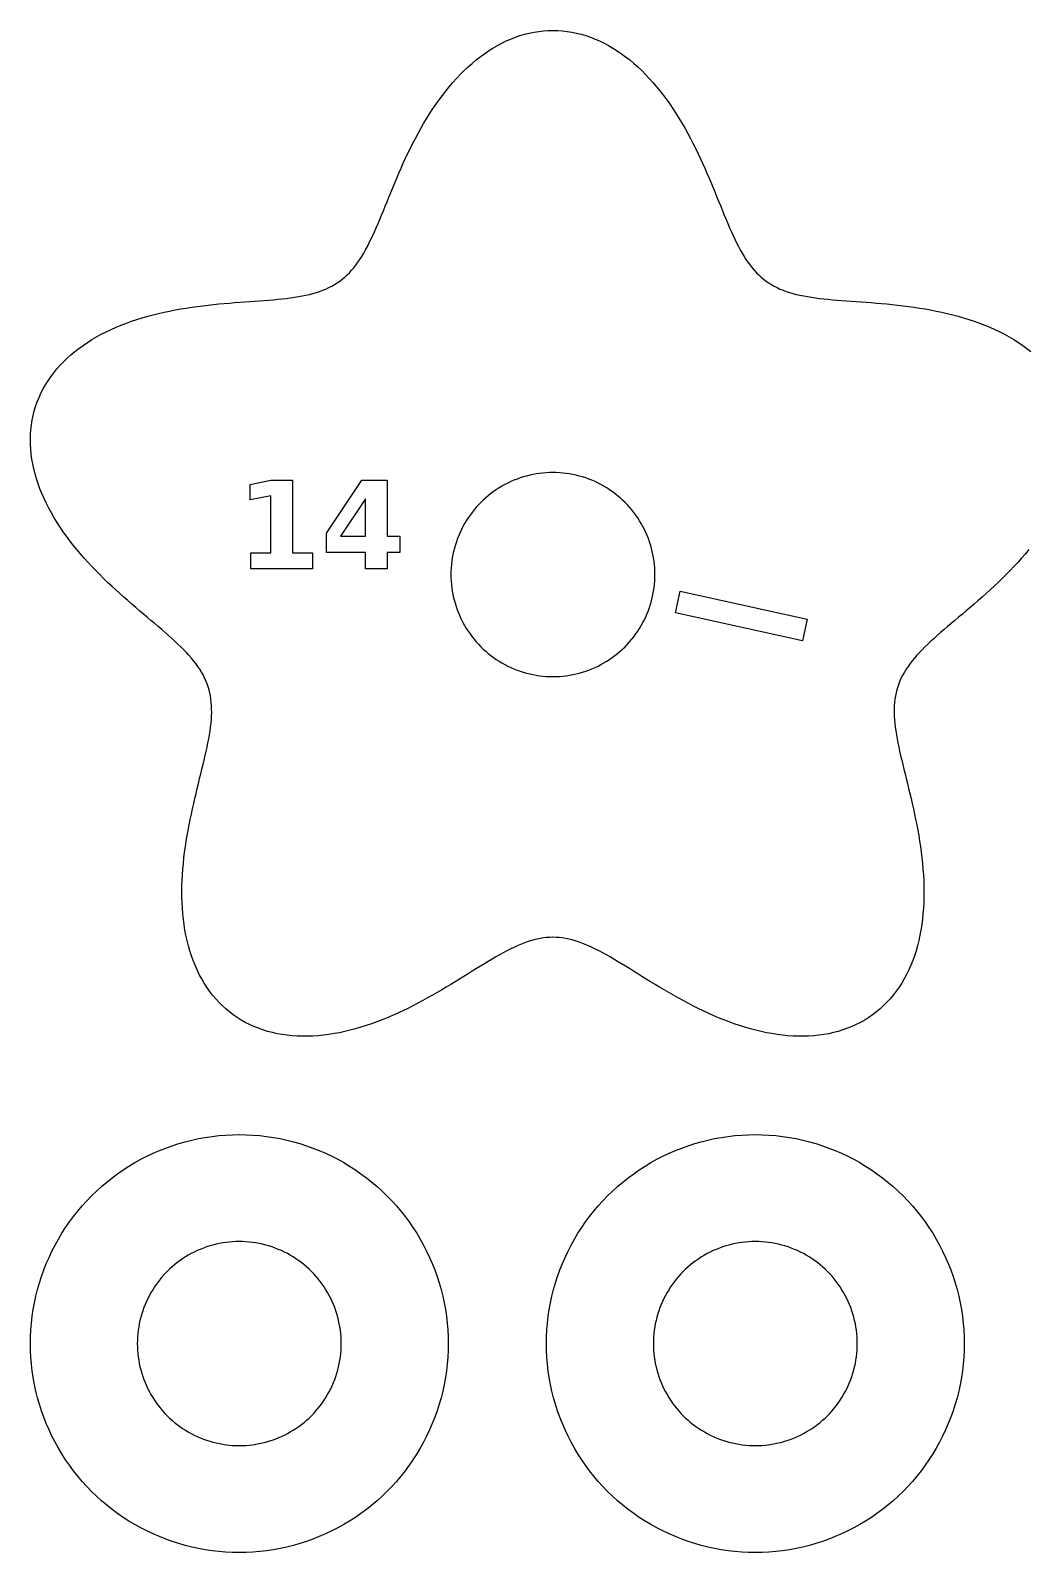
# Model space of a CAD drawing. Header units: millimetres. Extents: x 0 to 479, y 10 to 280.
# Drawn here: x 0 to 40.6, y 9.6 to 71.5 of the extents above; entities that cross this region are included whole.
import ezdxf

# ---------------------------------------------------------------- set-up
doc = ezdxf.new("R2010")
doc.units = ezdxf.units.MM
doc.layers.add('CUT', color=1, linetype='Continuous')
doc.layers.add('ENGRAVE', color=7, linetype='Continuous')

msp = doc.modelspace()

# ---------------------------------------------------------------- linework, layer by layer
at = {"layer": 'CUT'}
msp.add_lwpolyline([(40.636, 50.425), (40.488, 50.25), (40.336, 50.076), (40.182, 49.906), (40.026, 49.738), (39.868, 49.573), (39.707, 49.41), (39.546, 49.251), (39.546, 49.251), (39.383, 49.094), (39.22, 48.94), (39.056, 48.789), (38.892, 48.64), (38.729, 48.495), (38.566, 48.352), (38.404, 48.212), (38.243, 48.074), (38.084, 47.939), (37.927, 47.806), (37.772, 47.675), (37.62, 47.547), (37.47, 47.42), (37.323, 47.296), (37.18, 47.173), (37.04, 47.052), (36.904, 46.933), (36.772, 46.815), (36.644, 46.698), (36.521, 46.582), (36.402, 46.467), (36.288, 46.353), (36.18, 46.24), (36.076, 46.126), (35.977, 46.013), (35.884, 45.9), (35.796, 45.787), (35.714, 45.673), (35.637, 45.559), (35.566, 45.444), (35.501, 45.328), (35.441, 45.21), (35.387, 45.092), (35.339, 44.972), (35.296, 44.85), (35.259, 44.727), (35.228, 44.602), (35.202, 44.474), (35.181, 44.344), (35.166, 44.212), (35.156, 44.077), (35.151, 43.94), (35.15, 43.799), (35.155, 43.656), (35.164, 43.51), (35.177, 43.36), (35.194, 43.208), (35.216, 43.052), (35.241, 42.892), (35.269, 42.73), (35.301, 42.563), (35.336, 42.394), (35.373, 42.221), (35.413, 42.044), (35.455, 41.864), (35.499, 41.681), (35.544, 41.494), (35.591, 41.304), (35.639, 41.11), (35.688, 40.913), (35.737, 40.714), (35.786, 40.511), (35.835, 40.305), (35.883, 40.096), (35.931, 39.885), (35.978, 39.671), (36.023, 39.454), (36.067, 39.236), (36.108, 39.015), (36.148, 38.793), (36.185, 38.569), (36.219, 38.343), (36.25, 38.117), (36.278, 37.889), (36.302, 37.66), (36.323, 37.431), (36.339, 37.202), (36.351, 36.972), (36.359, 36.743), (36.362, 36.515), (36.36, 36.287), (36.353, 36.06), (36.341, 35.834), (36.323, 35.61), (36.3, 35.388), (36.271, 35.168), (36.237, 34.95), (36.196, 34.736), (36.15, 34.524), (36.097, 34.315), (36.039, 34.11), (35.974, 33.908), (35.903, 33.711), (35.826, 33.518), (35.742, 33.329), (35.653, 33.145), (35.557, 32.967), (35.455, 32.793), (35.347, 32.625), (35.233, 32.463), (35.113, 32.307), (34.987, 32.157), (34.855, 32.013), (34.718, 31.876), (34.575, 31.745), (34.426, 31.621), (34.273, 31.504), (34.114, 31.394), (33.95, 31.291), (33.782, 31.196), (33.609, 31.107), (33.431, 31.026), (33.249, 30.953), (33.064, 30.887), (32.874, 30.829), (32.681, 30.778), (32.485, 30.734), (32.285, 30.699), (32.083, 30.67), (31.878, 30.649), (31.67, 30.635), (31.46, 30.629), (31.249, 30.63), (31.036, 30.637), (30.821, 30.652), (30.605, 30.673), (30.388, 30.701), (30.17, 30.736), (29.952, 30.776), (29.734, 30.823), (29.515, 30.875), (29.297, 30.933), (29.079, 30.997), (28.862, 31.066), (28.645, 31.139), (28.43, 31.217), (28.215, 31.299), (28.002, 31.386), (27.79, 31.476), (27.581, 31.57), (27.373, 31.667), (27.167, 31.766), (26.963, 31.868), (26.761, 31.973), (26.562, 32.079), (26.365, 32.187), (26.17, 32.296), (25.979, 32.406), (25.79, 32.516), (25.603, 32.627), (25.42, 32.738), (25.239, 32.848), (25.061, 32.958), (24.886, 33.066), (24.714, 33.173), (24.545, 33.278), (24.379, 33.382), (24.215, 33.483), (24.054, 33.581), (23.896, 33.677), (23.74, 33.769), (23.587, 33.858), (23.437, 33.944), (23.289, 34.025), (23.143, 34.102), (22.999, 34.175), (22.857, 34.244), (22.717, 34.308), (22.579, 34.366), (22.443, 34.42), (22.308, 34.469), (22.174, 34.512), (22.042, 34.549), (21.91, 34.581), (21.78, 34.608), (21.65, 34.628), (21.521, 34.643), (21.392, 34.652), (21.263, 34.655), (21.134, 34.652), (21.005, 34.643), (20.876, 34.628), (20.746, 34.608), (20.616, 34.581), (20.484, 34.549), (20.352, 34.512), (20.218, 34.469), (20.083, 34.42), (19.947, 34.366), (19.809, 34.308), (19.669, 34.244), (19.527, 34.175), (19.383, 34.102), (19.238, 34.025), (19.089, 33.944), (18.939, 33.858), (18.786, 33.769), (18.63, 33.677), (18.472, 33.581), (18.311, 33.483), (18.147, 33.382), (17.981, 33.278), (17.812, 33.173), (17.64, 33.066), (17.465, 32.958), (17.287, 32.848), (17.106, 32.738), (16.923, 32.627), (16.736, 32.516), (16.547, 32.406), (16.356, 32.296), (16.161, 32.187), (15.964, 32.079), (15.765, 31.973), (15.563, 31.868), (15.359, 31.766), (15.153, 31.667), (14.945, 31.57), (14.736, 31.476), (14.524, 31.386), (14.311, 31.299), (14.097, 31.217), (13.881, 31.139), (13.664, 31.066), (13.447, 30.997), (13.229, 30.933), (13.011, 30.875), (12.792, 30.823), (12.574, 30.776), (12.356, 30.736), (12.138, 30.701), (11.921, 30.673), (11.705, 30.652), (11.491, 30.637), (11.277, 30.63), (11.066, 30.629), (10.856, 30.635), (10.649, 30.649), (10.443, 30.67), (10.241, 30.699), (10.042, 30.734), (9.845, 30.778), (9.652, 30.829), (9.463, 30.887), (9.277, 30.953), (9.095, 31.026), (8.918, 31.107), (8.744, 31.196), (8.576, 31.291), (8.412, 31.394), (8.253, 31.504), (8.1, 31.621), (7.951, 31.745), (7.808, 31.876), (7.671, 32.013), (7.539, 32.157), (7.413, 32.307), (7.293, 32.463), (7.179, 32.625), (7.071, 32.793), (6.969, 32.967), (6.873, 33.145), (6.784, 33.329), (6.7, 33.518), (6.623, 33.711), (6.552, 33.908), (6.487, 34.11), (6.429, 34.315), (6.376, 34.524), (6.33, 34.736), (6.29, 34.95), (6.255, 35.168), (6.226, 35.388), (6.203, 35.61), (6.185, 35.834), (6.173, 36.06), (6.166, 36.287), (6.164, 36.515), (6.167, 36.743), (6.175, 36.972), (6.187, 37.202), (6.203, 37.431), (6.224, 37.66), (6.248, 37.889), (6.276, 38.117), (6.307, 38.343), (6.341, 38.569), (6.378, 38.793), (6.418, 39.015), (6.459, 39.236), (6.503, 39.454), (6.548, 39.671), (6.595, 39.885), (6.643, 40.096), (6.691, 40.305), (6.74, 40.511), (6.789, 40.714), (6.838, 40.913), (6.887, 41.11), (6.935, 41.304), (6.982, 41.494), (7.027, 41.681), (7.071, 41.864), (7.113, 42.044), (7.153, 42.221), (7.19, 42.394), (7.225, 42.563), (7.257, 42.73), (7.285, 42.892), (7.31, 43.052), (7.332, 43.208), (7.349, 43.36), (7.362, 43.51), (7.371, 43.656), (7.376, 43.799), (7.375, 43.94), (7.37, 44.077), (7.36, 44.212), (7.345, 44.344), (7.324, 44.474), (7.298, 44.602), (7.267, 44.727), (7.23, 44.85), (7.187, 44.972), (7.139, 45.092), (7.085, 45.21), (7.025, 45.328), (6.96, 45.444), (6.889, 45.559), (6.812, 45.673), (6.73, 45.787), (6.642, 45.9), (6.549, 46.013), (6.45, 46.126), (6.347, 46.24), (6.238, 46.353), (6.124, 46.467), (6.005, 46.582), (5.882, 46.698), (5.754, 46.815), (5.622, 46.933), (5.486, 47.052), (5.346, 47.173), (5.203, 47.296), (5.056, 47.42), (4.906, 47.547), (4.754, 47.675), (4.599, 47.806), (4.442, 47.939), (4.283, 48.074), (4.122, 48.212), (3.96, 48.352), (3.797, 48.495), (3.634, 48.64), (3.47, 48.789), (3.306, 48.94), (3.143, 49.094), (2.98, 49.251), (2.819, 49.41), (2.658, 49.573), (2.5, 49.738), (2.344, 49.906), (2.19, 50.076), (2.038, 50.25), (1.89, 50.425), (1.746, 50.604), (1.605, 50.785), (1.468, 50.968), (1.336, 51.154), (1.208, 51.341), (1.085, 51.531), (0.968, 51.723), (0.856, 51.916), (0.75, 52.111), (0.65, 52.307), (0.556, 52.505), (0.469, 52.704), (0.389, 52.903), (0.316, 53.104), (0.25, 53.305), (0.191, 53.506), (0.14, 53.708), (0.097, 53.909), (0.061, 54.111), (0.034, 54.311), (0.014, 54.512), (0.003, 54.711), (0, 54.909), (0.005, 55.106), (0.019, 55.302), (0.041, 55.496), (0.071, 55.687), (0.11, 55.877), (0.157, 56.065), (0.213, 56.25), (0.277, 56.432), (0.349, 56.612), (0.429, 56.788), (0.517, 56.961), (0.613, 57.131), (0.717, 57.297), (0.829, 57.46), (0.948, 57.618), (1.074, 57.773), (1.207, 57.923), (1.348, 58.07), (1.495, 58.212), (1.648, 58.349), (1.808, 58.482), (1.974, 58.611), (2.145, 58.734), (2.322, 58.854), (2.505, 58.968), (2.692, 59.078), (2.884, 59.183), (3.08, 59.283), (3.281, 59.378), (3.485, 59.469), (3.692, 59.555), (3.903, 59.636), (4.117, 59.713), (4.333, 59.785), (4.551, 59.853), (4.772, 59.916), (4.994, 59.976), (5.217, 60.031), (5.441, 60.082), (5.666, 60.13), (5.891, 60.174), (6.116, 60.214), (6.341, 60.252), (6.566, 60.286), (6.789, 60.317), (7.012, 60.345), (7.233, 60.371), (7.453, 60.395), (7.671, 60.417), (7.887, 60.437), (8.1, 60.455), (8.311, 60.472), (8.519, 60.488), (8.725, 60.503), (8.927, 60.518), (9.126, 60.532), (9.321, 60.546), (9.513, 60.561), (9.701, 60.576), (9.885, 60.591), (10.065, 60.608), (10.241, 60.626), (10.413, 60.645), (10.581, 60.666), (10.745, 60.69), (10.904, 60.715), (11.059, 60.743), (11.21, 60.774), (11.356, 60.807), (11.498, 60.844), (11.635, 60.884), (11.769, 60.928), (11.898, 60.975), (12.023, 61.026), (12.144, 61.082), (12.261, 61.142), (12.374, 61.206), (12.484, 61.274), (12.59, 61.348), (12.692, 61.426), (12.792, 61.509), (12.888, 61.597), (12.98, 61.69), (13.071, 61.788), (13.158, 61.891), (13.243, 61.999), (13.326, 62.112), (13.407, 62.231), (13.485, 62.354), (13.562, 62.483), (13.638, 62.617), (13.713, 62.756), (13.786, 62.899), (13.859, 63.048), (13.931, 63.201), (14.002, 63.358), (14.074, 63.52), (14.145, 63.686), (14.217, 63.857), (14.289, 64.031), (14.362, 64.209), (14.436, 64.39), (14.511, 64.575), (14.588, 64.763), (14.665, 64.953), (14.745, 65.146), (14.826, 65.342), (14.91, 65.539), (14.995, 65.738), (15.083, 65.939), (15.174, 66.14), (15.267, 66.343), (15.363, 66.546), (15.462, 66.749), (15.563, 66.952), (15.668, 67.154), (15.776, 67.356), (15.888, 67.557), (16.002, 67.756), (16.121, 67.953), (16.242, 68.148), (16.367, 68.341), (16.496, 68.531), (16.628, 68.718), (16.763, 68.901), (16.902, 69.08), (17.045, 69.256), (17.191, 69.427), (17.34, 69.593), (17.493, 69.754), (17.648, 69.91), (17.808, 70.06), (17.97, 70.204), (18.135, 70.342), (18.303, 70.473), (18.474, 70.598), (18.647, 70.716), (18.823, 70.827), (19.001, 70.931), (19.182, 71.027), (19.364, 71.115), (19.549, 71.195), (19.735, 71.268), (19.922, 71.332), (20.111, 71.388), (20.301, 71.435), (20.493, 71.474), (20.684, 71.504), (20.877, 71.526), (21.07, 71.539), (21.263, 71.544), (21.456, 71.539), (21.649, 71.526), (21.842, 71.504), (22.034, 71.474), (22.225, 71.435), (22.415, 71.388), (22.604, 71.332), (22.791, 71.268), (22.978, 71.195), (23.162, 71.115), (23.344, 71.027), (23.525, 70.931), (23.703, 70.827), (23.879, 70.716), (24.053, 70.598), (24.223, 70.473), (24.391, 70.342), (24.556, 70.204), (24.719, 70.06), (24.878, 69.91), (25.034, 69.754), (25.186, 69.593), (25.335, 69.427), (25.481, 69.256), (25.624, 69.08), (25.763, 68.901), (25.898, 68.718), (26.03, 68.531), (26.159, 68.341), (26.284, 68.148), (26.405, 67.953), (26.524, 67.756), (26.638, 67.557), (26.75, 67.356), (26.858, 67.154), (26.963, 66.952), (27.064, 66.749), (27.163, 66.546), (27.259, 66.343), (27.352, 66.14), (27.443, 65.939), (27.531, 65.738), (27.616, 65.539), (27.7, 65.342), (27.781, 65.146), (27.861, 64.953), (27.939, 64.763), (28.015, 64.575), (28.09, 64.39), (28.164, 64.209), (28.237, 64.031), (28.309, 63.857), (28.381, 63.686), (28.452, 63.52), (28.524, 63.358), (28.596, 63.201), (28.668, 63.048), (28.74, 62.899), (28.814, 62.756), (28.888, 62.617), (28.964, 62.483), (29.041, 62.354), (29.12, 62.231), (29.2, 62.112), (29.283, 61.999), (29.368, 61.891), (29.455, 61.788), (29.546, 61.69), (29.639, 61.597), (29.735, 61.509), (29.834, 61.426), (29.936, 61.348), (30.042, 61.274), (30.152, 61.206), (30.265, 61.142), (30.382, 61.082), (30.503, 61.026), (30.628, 60.975), (30.757, 60.928), (30.891, 60.884), (31.028, 60.844), (31.17, 60.807), (31.317, 60.774), (31.467, 60.743), (31.622, 60.715), (31.781, 60.69), (31.945, 60.666), (32.113, 60.645), (32.285, 60.626), (32.461, 60.608), (32.641, 60.591), (32.825, 60.576), (33.013, 60.561), (33.205, 60.546), (33.4, 60.532), (33.599, 60.518), (33.801, 60.503), (34.007, 60.488), (34.215, 60.472), (34.426, 60.455), (34.639, 60.437), (34.855, 60.417), (35.073, 60.395), (35.293, 60.371), (35.514, 60.345), (35.737, 60.317), (35.96, 60.286), (36.185, 60.252), (36.41, 60.214), (36.635, 60.174), (36.86, 60.13), (37.085, 60.082), (37.309, 60.031), (37.533, 59.976), (37.754, 59.916), (37.975, 59.853), (38.193, 59.785), (38.409, 59.713), (38.623, 59.636), (38.834, 59.555), (39.041, 59.469), (39.245, 59.378), (39.446, 59.283), (39.642, 59.183), (39.834, 59.078), (40.021, 58.968), (40.204, 58.854), (40.381, 58.734), (40.552, 58.611), (40.718, 58.482)], dxfattribs=at)
for points in [[(25.411, 49.546), (25.404, 49.682), (25.393, 49.817), (25.378, 49.952), (25.358, 50.086), (25.333, 50.22), (25.305, 50.353), (25.272, 50.484), (25.234, 50.615), (25.193, 50.744), (25.147, 50.872), (25.097, 50.998), (25.043, 51.123), (24.985, 51.246), (24.923, 51.366), (24.857, 51.485), (24.787, 51.602), (24.714, 51.716), (24.636, 51.827), (24.555, 51.937), (24.471, 52.043), (24.383, 52.146), (24.292, 52.247), (24.198, 52.345), (24.1, 52.439), (23.999, 52.53), (23.896, 52.618), (23.789, 52.703), (23.68, 52.784), (23.569, 52.861), (23.455, 52.934), (23.338, 53.004), (23.219, 53.07), (23.099, 53.132), (22.976, 53.19), (22.851, 53.244), (22.725, 53.294), (22.597, 53.34), (22.468, 53.381), (22.337, 53.419), (22.205, 53.452), (22.073, 53.48), (21.939, 53.505), (21.805, 53.525), (21.67, 53.54), (21.534, 53.551), (21.399, 53.558), (21.263, 53.56), (21.127, 53.558), (20.992, 53.551), (20.856, 53.54), (20.721, 53.525), (20.587, 53.505), (20.453, 53.48), (20.321, 53.452), (20.189, 53.419), (20.058, 53.381), (19.929, 53.34), (19.801, 53.294), (19.675, 53.244), (19.55, 53.19), (19.428, 53.132), (19.307, 53.07), (19.188, 53.004), (19.072, 52.934), (18.957, 52.861), (18.846, 52.784), (18.737, 52.703), (18.63, 52.618), (18.527, 52.53), (18.426, 52.439), (18.329, 52.345), (18.234, 52.247), (18.143, 52.146), (18.055, 52.043), (17.971, 51.937), (17.89, 51.827), (17.812, 51.716), (17.739, 51.602), (17.669, 51.485), (17.603, 51.366), (17.541, 51.246), (17.483, 51.123), (17.429, 50.998), (17.379, 50.872), (17.333, 50.744), (17.292, 50.615), (17.254, 50.484), (17.221, 50.353), (17.193, 50.22), (17.168, 50.086), (17.149, 49.952), (17.133, 49.817), (17.122, 49.682), (17.115, 49.546), (17.113, 49.41), (17.115, 49.274), (17.122, 49.139), (17.133, 49.003), (17.149, 48.869), (17.168, 48.734), (17.193, 48.601), (17.221, 48.468), (17.254, 48.336), (17.292, 48.206), (17.333, 48.076), (17.379, 47.948), (17.429, 47.822), (17.483, 47.697), (17.541, 47.575), (17.603, 47.454), (17.669, 47.335), (17.739, 47.219), (17.812, 47.105), (17.89, 46.993), (17.971, 46.884), (18.055, 46.777), (18.143, 46.674), (18.234, 46.573), (18.329, 46.476), (18.426, 46.381), (18.527, 46.29), (18.63, 46.202), (18.737, 46.118), (18.846, 46.037), (18.957, 45.96), (19.072, 45.886), (19.188, 45.816), (19.307, 45.75), (19.428, 45.688), (19.55, 45.63), (19.675, 45.576), (19.801, 45.526), (19.929, 45.48), (20.058, 45.439), (20.189, 45.402), (20.321, 45.369), (20.453, 45.34), (20.587, 45.316), (20.721, 45.296), (20.856, 45.28), (20.992, 45.269), (21.127, 45.262), (21.263, 45.26), (21.399, 45.262), (21.534, 45.269), (21.67, 45.28), (21.805, 45.296), (21.939, 45.316), (22.073, 45.34), (22.205, 45.369), (22.337, 45.402), (22.468, 45.439), (22.597, 45.48), (22.725, 45.526), (22.851, 45.576), (22.976, 45.63), (23.099, 45.688), (23.219, 45.75), (23.338, 45.816), (23.455, 45.886), (23.569, 45.96), (23.68, 46.037), (23.789, 46.118), (23.896, 46.202), (23.999, 46.29), (24.1, 46.381), (24.198, 46.476), (24.292, 46.573), (24.383, 46.674), (24.471, 46.777), (24.555, 46.884), (24.636, 46.993), (24.714, 47.105), (24.787, 47.219), (24.857, 47.335), (24.923, 47.454), (24.985, 47.575), (25.043, 47.697), (25.097, 47.822), (25.147, 47.948), (25.193, 48.076), (25.234, 48.206), (25.272, 48.336), (25.305, 48.468), (25.333, 48.601), (25.358, 48.734), (25.378, 48.869), (25.393, 49.003), (25.404, 49.139), (25.411, 49.274), (25.413, 49.41), (25.411, 49.546)], [(16.995, 17.851), (16.982, 17.573), (16.959, 17.296), (16.927, 17.019), (16.886, 16.744), (16.837, 16.471), (16.778, 16.199), (16.71, 15.929), (16.634, 15.662), (16.549, 15.397), (16.455, 15.135), (16.353, 14.876), (16.242, 14.621), (16.123, 14.37), (15.996, 14.122), (15.861, 13.879), (15.718, 13.64), (15.567, 13.407), (15.409, 13.178), (15.244, 12.954), (15.071, 12.737), (14.891, 12.525), (14.704, 12.318), (14.51, 12.119), (14.311, 11.925), (14.104, 11.738), (13.892, 11.558), (13.674, 11.385), (13.451, 11.22), (13.222, 11.061), (12.989, 10.911), (12.75, 10.768), (12.507, 10.633), (12.259, 10.506), (12.008, 10.387), (11.753, 10.276), (11.494, 10.174), (11.232, 10.08), (10.967, 9.995), (10.7, 9.919), (10.43, 9.851), (10.158, 9.792), (9.885, 9.742), (9.609, 9.702), (9.333, 9.67), (9.056, 9.647), (8.778, 9.634), (8.5, 9.629), (8.222, 9.634), (7.944, 9.647), (7.667, 9.67), (7.391, 9.702), (7.115, 9.742), (6.842, 9.792), (6.57, 9.851), (6.3, 9.919), (6.033, 9.995), (5.768, 10.08), (5.506, 10.174), (5.247, 10.276), (4.992, 10.387), (4.741, 10.506), (4.493, 10.633), (4.25, 10.768), (4.011, 10.911), (3.778, 11.061), (3.549, 11.22), (3.326, 11.385), (3.108, 11.558), (2.896, 11.738), (2.689, 11.925), (2.49, 12.119), (2.296, 12.318), (2.109, 12.525), (1.929, 12.737), (1.756, 12.954), (1.591, 13.178), (1.433, 13.407), (1.282, 13.64), (1.139, 13.879), (1.004, 14.122), (0.877, 14.37), (0.758, 14.621), (0.647, 14.876), (0.545, 15.135), (0.451, 15.397), (0.366, 15.662), (0.29, 15.929), (0.222, 16.199), (0.163, 16.471), (0.114, 16.744), (0.073, 17.019), (0.041, 17.296), (0.018, 17.573), (0.005, 17.851), (0, 18.129), (0.005, 18.407), (0.018, 18.685), (0.041, 18.962), (0.073, 19.238), (0.114, 19.514), (0.163, 19.787), (0.222, 20.059), (0.29, 20.329), (0.366, 20.596), (0.451, 20.861), (0.545, 21.123), (0.647, 21.382), (0.758, 21.637), (0.877, 21.888), (1.004, 22.136), (1.139, 22.379), (1.282, 22.618), (1.433, 22.851), (1.591, 23.08), (1.756, 23.303), (1.929, 23.521), (2.109, 23.733), (2.296, 23.939), (2.49, 24.139), (2.689, 24.333), (2.896, 24.52), (3.108, 24.7), (3.326, 24.872), (3.549, 25.038), (3.778, 25.196), (4.011, 25.347), (4.25, 25.49), (4.493, 25.625), (4.741, 25.752), (4.992, 25.871), (5.247, 25.982), (5.506, 26.084), (5.768, 26.178), (6.033, 26.263), (6.3, 26.339), (6.57, 26.407), (6.842, 26.466), (7.115, 26.515), (7.391, 26.556), (7.667, 26.588), (7.944, 26.611), (8.222, 26.624), (8.5, 26.629), (8.778, 26.624), (9.056, 26.611), (9.333, 26.588), (9.609, 26.556), (9.885, 26.515), (10.158, 26.466), (10.43, 26.407), (10.7, 26.339), (10.967, 26.263), (11.232, 26.178), (11.494, 26.084), (11.753, 25.982), (12.008, 25.871), (12.259, 25.752), (12.507, 25.625), (12.75, 25.49), (12.989, 25.347), (13.222, 25.196), (13.451, 25.038), (13.674, 24.872), (13.892, 24.7), (14.104, 24.52), (14.311, 24.333), (14.51, 24.139), (14.704, 23.939), (14.891, 23.733), (15.071, 23.521), (15.244, 23.303), (15.409, 23.08), (15.567, 22.851), (15.718, 22.618), (15.861, 22.379), (15.996, 22.136), (16.123, 21.888), (16.242, 21.637), (16.353, 21.382), (16.455, 21.123), (16.549, 20.861), (16.634, 20.596), (16.71, 20.329), (16.778, 20.059), (16.837, 19.787), (16.886, 19.514), (16.927, 19.238), (16.959, 18.962), (16.982, 18.685), (16.995, 18.407), (17, 18.129), (16.995, 17.851)], [(37.995, 17.851), (37.982, 17.573), (37.959, 17.296), (37.927, 17.019), (37.886, 16.744), (37.837, 16.471), (37.778, 16.199), (37.71, 15.929), (37.634, 15.662), (37.549, 15.397), (37.455, 15.135), (37.353, 14.876), (37.242, 14.621), (37.123, 14.37), (36.996, 14.122), (36.861, 13.879), (36.718, 13.64), (36.567, 13.407), (36.409, 13.178), (36.244, 12.954), (36.071, 12.737), (35.891, 12.525), (35.704, 12.318), (35.51, 12.119), (35.311, 11.925), (35.104, 11.738), (34.892, 11.558), (34.674, 11.385), (34.451, 11.22), (34.222, 11.061), (33.989, 10.911), (33.75, 10.768), (33.507, 10.633), (33.259, 10.506), (33.008, 10.387), (32.753, 10.276), (32.494, 10.174), (32.232, 10.08), (31.967, 9.995), (31.7, 9.919), (31.43, 9.851), (31.158, 9.792), (30.885, 9.742), (30.609, 9.702), (30.333, 9.67), (30.056, 9.647), (29.778, 9.634), (29.5, 9.629), (29.222, 9.634), (28.944, 9.647), (28.667, 9.67), (28.391, 9.702), (28.115, 9.742), (27.842, 9.792), (27.57, 9.851), (27.3, 9.919), (27.033, 9.995), (26.768, 10.08), (26.506, 10.174), (26.247, 10.276), (25.992, 10.387), (25.741, 10.506), (25.493, 10.633), (25.25, 10.768), (25.011, 10.911), (24.778, 11.061), (24.549, 11.22), (24.326, 11.385), (24.108, 11.558), (23.896, 11.738), (23.689, 11.925), (23.49, 12.119), (23.296, 12.318), (23.109, 12.525), (22.929, 12.737), (22.756, 12.954), (22.591, 13.178), (22.433, 13.407), (22.282, 13.64), (22.139, 13.879), (22.004, 14.122), (21.877, 14.37), (21.758, 14.621), (21.647, 14.876), (21.545, 15.135), (21.451, 15.397), (21.366, 15.662), (21.29, 15.929), (21.222, 16.199), (21.163, 16.471), (21.114, 16.744), (21.073, 17.019), (21.041, 17.296), (21.018, 17.573), (21.005, 17.851), (21, 18.129), (21.005, 18.407), (21.018, 18.685), (21.041, 18.962), (21.073, 19.238), (21.114, 19.514), (21.163, 19.787), (21.222, 20.059), (21.29, 20.329), (21.366, 20.596), (21.451, 20.861), (21.545, 21.123), (21.647, 21.382), (21.758, 21.637), (21.877, 21.888), (22.004, 22.136), (22.139, 22.379), (22.282, 22.618), (22.433, 22.851), (22.591, 23.08), (22.756, 23.303), (22.929, 23.521), (23.109, 23.733), (23.296, 23.939), (23.49, 24.139), (23.689, 24.333), (23.896, 24.52), (24.108, 24.7), (24.326, 24.872), (24.549, 25.038), (24.778, 25.196), (25.011, 25.347), (25.25, 25.49), (25.493, 25.625), (25.741, 25.752), (25.992, 25.871), (26.247, 25.982), (26.506, 26.084), (26.768, 26.178), (27.033, 26.263), (27.3, 26.339), (27.57, 26.407), (27.842, 26.466), (28.115, 26.515), (28.391, 26.556), (28.667, 26.588), (28.944, 26.611), (29.222, 26.624), (29.5, 26.629), (29.778, 26.624), (30.056, 26.611), (30.333, 26.588), (30.609, 26.556), (30.885, 26.515), (31.158, 26.466), (31.43, 26.407), (31.7, 26.339), (31.967, 26.263), (32.232, 26.178), (32.494, 26.084), (32.753, 25.982), (33.008, 25.871), (33.259, 25.752), (33.507, 25.625), (33.75, 25.49), (33.989, 25.347), (34.222, 25.196), (34.451, 25.038), (34.674, 24.872), (34.892, 24.7), (35.104, 24.52), (35.311, 24.333), (35.51, 24.139), (35.704, 23.939), (35.891, 23.733), (36.071, 23.521), (36.244, 23.303), (36.409, 23.08), (36.567, 22.851), (36.718, 22.618), (36.861, 22.379), (36.996, 22.136), (37.123, 21.888), (37.242, 21.637), (37.353, 21.382), (37.455, 21.123), (37.549, 20.861), (37.634, 20.596), (37.71, 20.329), (37.778, 20.059), (37.837, 19.787), (37.886, 19.514), (37.927, 19.238), (37.959, 18.962), (37.982, 18.685), (37.995, 18.407), (38, 18.129), (37.995, 17.851)], [(12.648, 18.265), (12.641, 18.4), (12.63, 18.536), (12.614, 18.671), (12.595, 18.805), (12.57, 18.939), (12.542, 19.071), (12.509, 19.203), (12.471, 19.334), (12.43, 19.463), (12.384, 19.591), (12.334, 19.717), (12.28, 19.842), (12.222, 19.964), (12.16, 20.085), (12.094, 20.204), (12.024, 20.32), (11.951, 20.435), (11.873, 20.546), (11.792, 20.655), (11.708, 20.762), (11.62, 20.865), (11.529, 20.966), (11.434, 21.063), (11.337, 21.158), (11.236, 21.249), (11.133, 21.337), (11.026, 21.421), (10.917, 21.502), (10.806, 21.58), (10.691, 21.653), (10.575, 21.723), (10.456, 21.789), (10.335, 21.851), (10.213, 21.909), (10.088, 21.963), (9.962, 22.013), (9.834, 22.059), (9.705, 22.1), (9.574, 22.138), (9.442, 22.171), (9.31, 22.199), (9.176, 22.224), (9.042, 22.243), (8.907, 22.259), (8.771, 22.27), (8.636, 22.277), (8.5, 22.279), (8.364, 22.277), (8.229, 22.27), (8.093, 22.259), (7.958, 22.243), (7.824, 22.224), (7.69, 22.199), (7.558, 22.171), (7.426, 22.138), (7.295, 22.1), (7.166, 22.059), (7.038, 22.013), (6.912, 21.963), (6.787, 21.909), (6.665, 21.851), (6.544, 21.789), (6.425, 21.723), (6.309, 21.653), (6.194, 21.58), (6.083, 21.502), (5.974, 21.421), (5.867, 21.337), (5.764, 21.249), (5.663, 21.158), (5.566, 21.063), (5.471, 20.966), (5.38, 20.865), (5.292, 20.762), (5.208, 20.655), (5.127, 20.546), (5.049, 20.435), (4.976, 20.32), (4.906, 20.204), (4.84, 20.085), (4.778, 19.964), (4.72, 19.842), (4.666, 19.717), (4.616, 19.591), (4.57, 19.463), (4.529, 19.334), (4.491, 19.203), (4.458, 19.071), (4.43, 18.939), (4.405, 18.805), (4.386, 18.671), (4.37, 18.536), (4.359, 18.4), (4.352, 18.265), (4.35, 18.129), (4.352, 17.993), (4.359, 17.858), (4.37, 17.722), (4.386, 17.587), (4.405, 17.453), (4.43, 17.319), (4.458, 17.187), (4.491, 17.055), (4.529, 16.924), (4.57, 16.795), (4.616, 16.667), (4.666, 16.541), (4.72, 16.416), (4.778, 16.293), (4.84, 16.173), (4.906, 16.054), (4.976, 15.937), (5.049, 15.823), (5.127, 15.712), (5.208, 15.603), (5.292, 15.496), (5.38, 15.393), (5.471, 15.292), (5.566, 15.194), (5.663, 15.1), (5.764, 15.009), (5.867, 14.921), (5.974, 14.837), (6.083, 14.756), (6.194, 14.678), (6.309, 14.605), (6.425, 14.535), (6.544, 14.469), (6.665, 14.407), (6.787, 14.349), (6.912, 14.295), (7.038, 14.245), (7.166, 14.199), (7.295, 14.158), (7.426, 14.12), (7.558, 14.087), (7.69, 14.059), (7.824, 14.034), (7.958, 14.014), (8.093, 13.999), (8.229, 13.988), (8.364, 13.981), (8.5, 13.979), (8.636, 13.981), (8.771, 13.988), (8.907, 13.999), (9.042, 14.014), (9.176, 14.034), (9.31, 14.059), (9.442, 14.087), (9.574, 14.12), (9.705, 14.158), (9.834, 14.199), (9.962, 14.245), (10.088, 14.295), (10.213, 14.349), (10.335, 14.407), (10.456, 14.469), (10.575, 14.535), (10.691, 14.605), (10.806, 14.678), (10.917, 14.756), (11.026, 14.837), (11.133, 14.921), (11.236, 15.009), (11.337, 15.1), (11.434, 15.194), (11.529, 15.292), (11.62, 15.393), (11.708, 15.496), (11.792, 15.603), (11.873, 15.712), (11.951, 15.823), (12.024, 15.937), (12.094, 16.054), (12.16, 16.173), (12.222, 16.293), (12.28, 16.416), (12.334, 16.541), (12.384, 16.667), (12.43, 16.795), (12.471, 16.924), (12.509, 17.055), (12.542, 17.187), (12.57, 17.319), (12.595, 17.453), (12.614, 17.587), (12.63, 17.722), (12.641, 17.858), (12.648, 17.993), (12.65, 18.129), (12.648, 18.265)], [(33.648, 18.265), (33.641, 18.4), (33.63, 18.536), (33.614, 18.671), (33.595, 18.805), (33.57, 18.939), (33.542, 19.071), (33.509, 19.203), (33.471, 19.334), (33.43, 19.463), (33.384, 19.591), (33.334, 19.717), (33.28, 19.842), (33.222, 19.964), (33.16, 20.085), (33.094, 20.204), (33.024, 20.32), (32.951, 20.435), (32.873, 20.546), (32.792, 20.655), (32.708, 20.762), (32.62, 20.865), (32.529, 20.966), (32.434, 21.063), (32.337, 21.158), (32.236, 21.249), (32.133, 21.337), (32.026, 21.421), (31.917, 21.502), (31.806, 21.58), (31.691, 21.653), (31.575, 21.723), (31.456, 21.789), (31.335, 21.851), (31.213, 21.909), (31.088, 21.963), (30.962, 22.013), (30.834, 22.059), (30.705, 22.1), (30.574, 22.138), (30.442, 22.171), (30.31, 22.199), (30.176, 22.224), (30.042, 22.243), (29.907, 22.259), (29.771, 22.27), (29.636, 22.277), (29.5, 22.279), (29.364, 22.277), (29.229, 22.27), (29.093, 22.259), (28.958, 22.243), (28.824, 22.224), (28.69, 22.199), (28.558, 22.171), (28.426, 22.138), (28.295, 22.1), (28.166, 22.059), (28.038, 22.013), (27.912, 21.963), (27.787, 21.909), (27.665, 21.851), (27.544, 21.789), (27.425, 21.723), (27.309, 21.653), (27.194, 21.58), (27.083, 21.502), (26.974, 21.421), (26.867, 21.337), (26.764, 21.249), (26.663, 21.158), (26.566, 21.063), (26.471, 20.966), (26.38, 20.865), (26.292, 20.762), (26.208, 20.655), (26.127, 20.546), (26.049, 20.435), (25.976, 20.32), (25.906, 20.204), (25.84, 20.085), (25.778, 19.964), (25.72, 19.842), (25.666, 19.717), (25.616, 19.591), (25.57, 19.463), (25.529, 19.334), (25.491, 19.203), (25.458, 19.071), (25.43, 18.939), (25.405, 18.805), (25.386, 18.671), (25.37, 18.536), (25.359, 18.4), (25.352, 18.265), (25.35, 18.129), (25.352, 17.993), (25.359, 17.858), (25.37, 17.722), (25.386, 17.587), (25.405, 17.453), (25.43, 17.319), (25.458, 17.187), (25.491, 17.055), (25.529, 16.924), (25.57, 16.795), (25.616, 16.667), (25.666, 16.541), (25.72, 16.416), (25.778, 16.293), (25.84, 16.173), (25.906, 16.054), (25.976, 15.937), (26.049, 15.823), (26.127, 15.712), (26.208, 15.603), (26.292, 15.496), (26.38, 15.393), (26.471, 15.292), (26.566, 15.194), (26.663, 15.1), (26.764, 15.009), (26.867, 14.921), (26.974, 14.837), (27.083, 14.756), (27.194, 14.678), (27.309, 14.605), (27.425, 14.535), (27.544, 14.469), (27.665, 14.407), (27.787, 14.349), (27.912, 14.295), (28.038, 14.245), (28.166, 14.199), (28.295, 14.158), (28.426, 14.12), (28.558, 14.087), (28.69, 14.059), (28.824, 14.034), (28.958, 14.014), (29.093, 13.999), (29.229, 13.988), (29.364, 13.981), (29.5, 13.979), (29.636, 13.981), (29.771, 13.988), (29.907, 13.999), (30.042, 14.014), (30.176, 14.034), (30.31, 14.059), (30.442, 14.087), (30.574, 14.12), (30.705, 14.158), (30.834, 14.199), (30.962, 14.245), (31.088, 14.295), (31.213, 14.349), (31.335, 14.407), (31.456, 14.469), (31.575, 14.535), (31.691, 14.605), (31.806, 14.678), (31.917, 14.756), (32.026, 14.837), (32.133, 14.921), (32.236, 15.009), (32.337, 15.1), (32.434, 15.194), (32.529, 15.292), (32.62, 15.393), (32.708, 15.496), (32.792, 15.603), (32.873, 15.712), (32.951, 15.823), (33.024, 15.937), (33.094, 16.054), (33.16, 16.173), (33.222, 16.293), (33.28, 16.416), (33.334, 16.541), (33.384, 16.667), (33.43, 16.795), (33.471, 16.924), (33.509, 17.055), (33.542, 17.187), (33.57, 17.319), (33.595, 17.453), (33.614, 17.587), (33.63, 17.722), (33.641, 17.858), (33.648, 17.993), (33.65, 18.129), (33.648, 18.265)]]:
    msp.add_lwpolyline(points, close=True, dxfattribs=at)
at = {"layer": 'ENGRAVE'}
for points in [[(8.941, 52.445), (8.941, 53.076), (9.777, 53.25), (10.66, 53.25), (10.66, 50.291), (11.48, 50.291), (11.48, 49.65), (8.963, 49.65), (8.963, 50.291), (9.783, 50.291), (9.783, 52.618), (8.941, 52.445)], [(15.028, 50.306), (14.515, 50.306), (14.515, 49.65), (13.637, 49.65), (13.637, 50.306), (12.042, 50.306), (12.042, 51.101), (13.483, 53.25), (14.515, 53.25), (14.515, 50.979), (15.028, 50.979), (15.028, 50.306)], [(13.637, 52.485), (12.62, 50.979), (13.637, 50.979), (13.637, 52.485)], [(31.422, 46.716), (26.245, 47.854), (26.438, 48.733), (31.615, 47.595), (31.422, 46.716)]]:
    msp.add_lwpolyline(points, close=True, dxfattribs=at)

doc.saveas('drawing.dxf')
